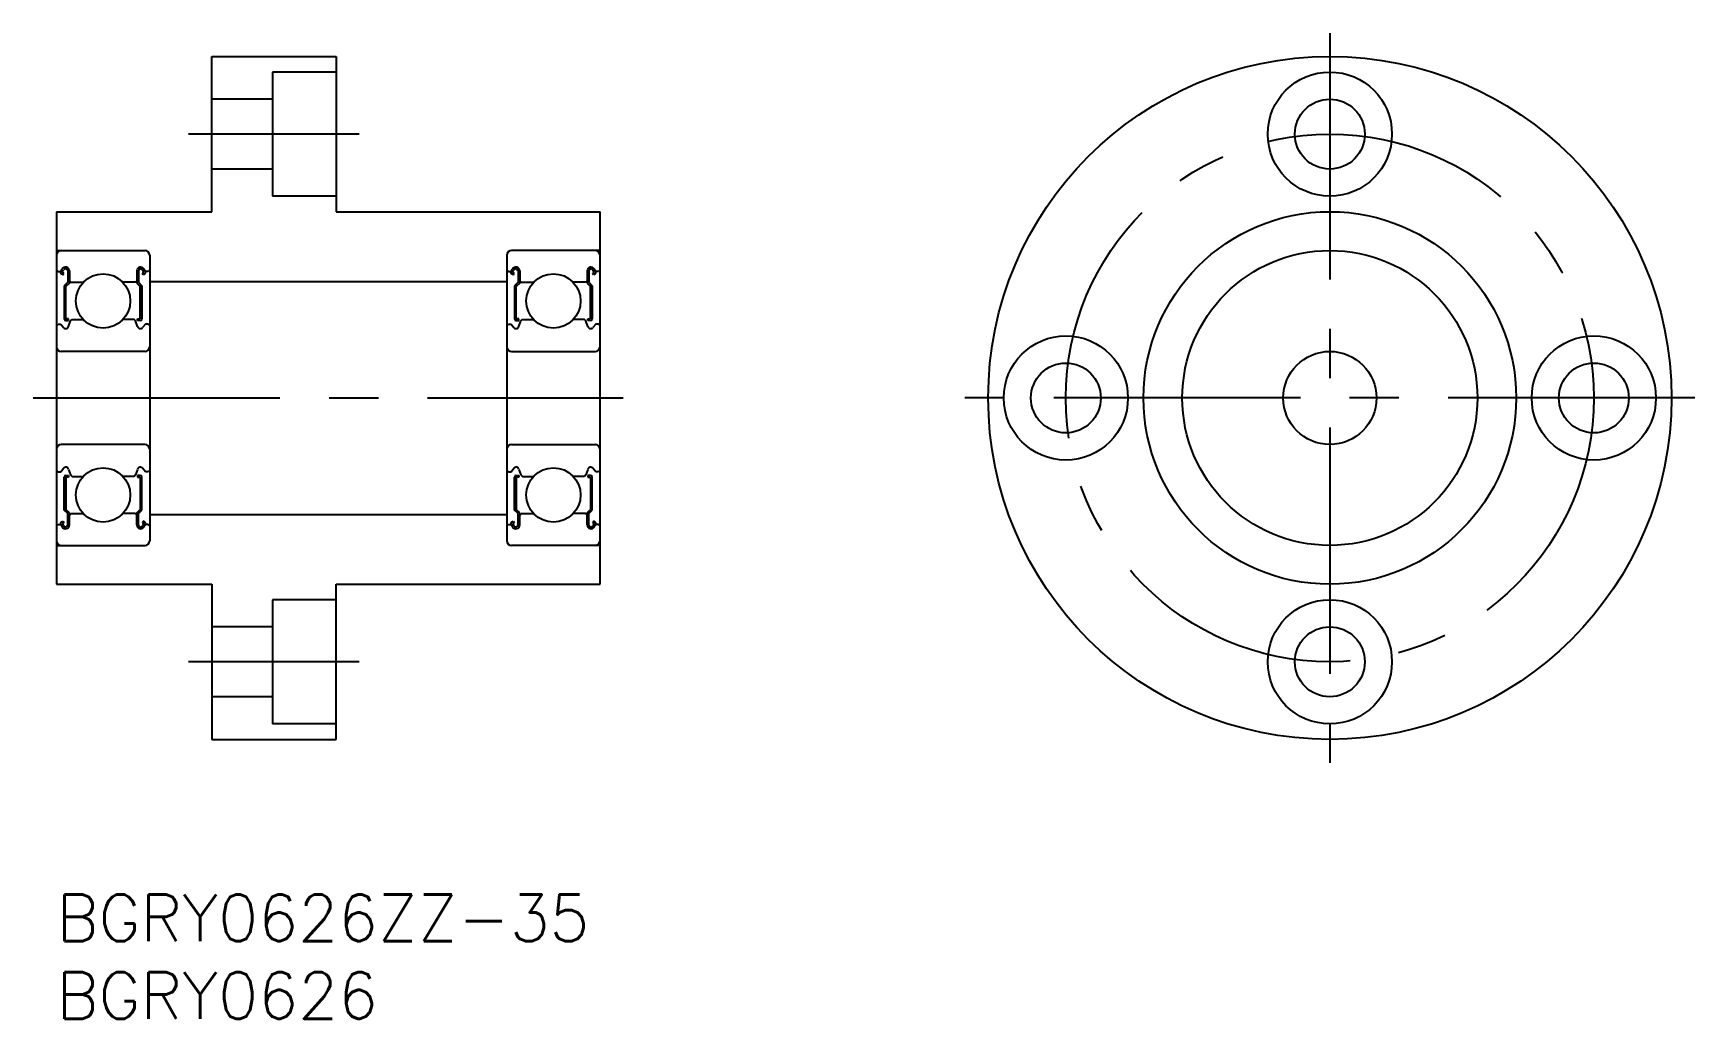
# Model space of a CAD drawing. Extents: x -1 to 105, y -8 to 55.
import ezdxf

# ---------------------------------------------------------------- set-up
doc = ezdxf.new("R2010")
doc.units = 0
doc.header["$LTSCALE"] = 0.5
doc.linetypes.add('CENTER', pattern=[50.8, 31.75, -6.35, 6.35, -6.35])
for name, color, linetype in [('MSM_CENTER', 1, 'CENTER'), ('MSM_CONTINUOUS', 7, 'CONTINUOUS'), ('MSM_PART_NUMBER', 7, 'CONTINUOUS')]:
    doc.layers.add(name, color=color, linetype=linetype)
doc.styles.get("Standard").update_dxf_attribs({"font": 'txt.shx', "height": 3, "bigfont": 'bigfont.shx'})

# ---------------------------------------------------------------- blocks, each defined once
blk = doc.blocks.new('*U2')
at = {"layer": 'MSM_PART_NUMBER'}
blk.add_text('BGRY0626ZZ-35', height=3, dxfattribs=at).set_placement((0, -3))
blk = doc.blocks.new('*U3')
at = {"layer": 'MSM_PART_NUMBER'}
blk.add_text('BGRY0626', height=3, dxfattribs=at).set_placement((0, -8))

msp = doc.modelspace()

# ---------------------------------------------------------------- linework, layer by layer
at = {"layer": 'MSM_CENTER'}
for p, q in [((82, 55.5), (82, 8.5)), ((19.5, 49), (8.5, 49)), ((-1.5, 32), (36.5, 32)), ((105.5, 32), (58.5, 32)), ((19.5, 15), (8.5, 15))]:
    msp.add_line(p, q, dxfattribs=at)
msp.add_circle((82, 32), 17, dxfattribs=at)
at = {"layer": 'MSM_CONTINUOUS'}
for p, q in [((10, 54), (18, 54)), ((10, 44), (10, 54)), ((18, 54), (18, 44)), ((13.9, 53), (13.9, 45)), ((18, 53), (13.9, 53)), ((13.9, 51.25), (10, 51.25)), ((13.9, 46.75), (10, 46.75)), ((18, 45), (13.9, 45)), ((0, 44), (0, 20)), ((0, 44), (10, 44)), ((18, 44), (35, 44)), ((35, 20), (35, 44)), ((0, 41.5), (5.7, 41.5)), ((6, 41.2), (6, 22.8)), ((29, 41.2), (29, 22.8)), ((35, 41.5), (29.3, 41.5)), ((0, 40.25), (0.1, 40.15)), ((0.1, 40.15), (0.28, 40.15)), ((0.28, 40.15), (0.37, 40.3)), ((0.32, 40), (0.41, 39.94)), ((0.37, 40.09), (0.46, 40.25)), ((0.47, 40.04), (0.37, 40.09)), ((0.41, 39.94), (0.47, 40.04)), ((0.72, 40.18), (0.72, 39.45)), ((0.83, 40.18), (0.83, 39.4)), ((5.17, 40.18), (5.17, 39.4)), ((5.28, 40.18), (5.28, 39.45)), ((5.53, 40.04), (5.63, 40.09)), ((5.59, 39.94), (5.53, 40.04)), ((5.63, 40.09), (5.54, 40.25)), ((5.68, 40), (5.59, 39.94)), ((5.72, 40.15), (5.63, 40.3)), ((5.9, 40.15), (5.72, 40.15)), ((6, 40.25), (5.9, 40.15)), ((29, 40.25), (29.1, 40.15)), ((29.1, 40.15), (29.28, 40.15)), ((29.28, 40.15), (29.37, 40.3)), ((29.32, 40), (29.41, 39.94)), ((29.37, 40.09), (29.46, 40.25)), ((29.47, 40.04), (29.37, 40.09)), ((29.41, 39.94), (29.47, 40.04)), ((29.72, 40.18), (29.72, 39.45)), ((29.83, 40.18), (29.83, 39.4)), ((34.17, 40.18), (34.17, 39.4)), ((34.28, 40.18), (34.28, 39.45)), ((34.53, 40.04), (34.63, 40.09)), ((34.59, 39.94), (34.53, 40.04)), ((34.63, 40.09), (34.54, 40.25)), ((34.68, 40), (34.59, 39.94)), ((34.72, 40.15), (34.63, 40.3)), ((34.9, 40.15), (34.72, 40.15)), ((35, 40.25), (34.9, 40.15)), ((0.72, 39.45), (0.5, 39.23)), ((0.5, 39.23), (0.5, 37.1)), ((0.83, 39.4), (0.61, 39.18)), ((0.61, 37.1), (0.61, 39.18)), ((0.83, 39.55), (0.93, 39.45)), ((0.93, 39.45), (1.73, 39.45)), ((5.07, 39.45), (4.27, 39.45)), ((5.17, 39.55), (5.07, 39.45)), ((5.17, 39.4), (5.39, 39.18)), ((5.28, 39.45), (5.5, 39.23)), ((5.39, 37.1), (5.39, 39.18)), ((5.5, 39.23), (5.5, 37.1)), ((6, 39.5), (29, 39.5)), ((29.72, 39.45), (29.5, 39.23)), ((29.5, 39.23), (29.5, 37.1)), ((29.83, 39.4), (29.61, 39.18)), ((29.61, 37.1), (29.61, 39.18)), ((29.83, 39.55), (29.93, 39.45)), ((29.93, 39.45), (30.73, 39.45)), ((34.07, 39.45), (33.27, 39.45)), ((34.17, 39.55), (34.07, 39.45)), ((34.17, 39.4), (34.39, 39.18)), ((34.28, 39.45), (34.5, 39.23)), ((34.39, 37.1), (34.39, 39.18)), ((34.5, 39.23), (34.5, 37.1)), ((0, 36.65), (0.1, 36.75)), ((0.1, 36.75), (0.28, 36.75)), ((0.28, 36.75), (0.46, 36.53)), ((0.78, 37.1), (0.61, 37.1)), ((0.61, 36.99), (0.78, 36.99)), ((0.78, 36.99), (0.78, 37.1)), ((0.78, 36.6), (0.91, 36.96)), ((0.91, 36.96), (1.01, 37.05)), ((1.01, 37.05), (1.73, 37.05)), ((4.99, 37.05), (4.27, 37.05)), ((5.09, 36.96), (4.99, 37.05)), ((5.22, 36.6), (5.09, 36.96)), ((5.22, 36.99), (5.22, 37.1)), ((5.22, 37.1), (5.39, 37.1)), ((5.39, 36.99), (5.22, 36.99)), ((5.72, 36.75), (5.54, 36.53)), ((5.9, 36.75), (5.72, 36.75)), ((6, 36.65), (5.9, 36.75)), ((29, 36.65), (29.1, 36.75)), ((29.1, 36.75), (29.28, 36.75)), ((29.28, 36.75), (29.46, 36.53)), ((29.78, 37.1), (29.61, 37.1)), ((29.61, 36.99), (29.78, 36.99)), ((29.78, 36.99), (29.78, 37.1)), ((29.78, 36.6), (29.91, 36.96)), ((29.91, 36.96), (30.01, 37.05)), ((30.01, 37.05), (30.73, 37.05)), ((33.99, 37.05), (33.27, 37.05)), ((34.09, 36.96), (33.99, 37.05)), ((34.22, 36.6), (34.09, 36.96)), ((34.22, 37.1), (34.39, 37.1)), ((34.22, 36.99), (34.22, 37.1)), ((34.39, 36.99), (34.22, 36.99)), ((34.72, 36.75), (34.54, 36.53)), ((34.9, 36.75), (34.72, 36.75)), ((35, 36.65), (34.9, 36.75)), ((5.7, 35), (0.3, 35)), ((29.3, 35), (34.7, 35)), ((5.7, 29), (0.3, 29)), ((29.3, 29), (34.7, 29)), ((0, 27.35), (0.1, 27.25)), ((0.1, 27.25), (0.28, 27.25)), ((0.28, 27.25), (0.46, 27.47)), ((0.5, 24.77), (0.5, 26.9)), ((0.61, 27.01), (0.78, 27.01)), ((0.61, 26.9), (0.61, 24.82)), ((0.78, 26.9), (0.61, 26.9)), ((0.78, 27.4), (0.91, 27.04)), ((0.78, 27.01), (0.78, 26.9)), ((0.91, 27.04), (1.01, 26.95)), ((1.01, 26.95), (1.73, 26.95)), ((4.99, 26.95), (4.27, 26.95)), ((5.09, 27.04), (4.99, 26.95)), ((5.22, 27.4), (5.09, 27.04)), ((5.22, 27.01), (5.22, 26.9)), ((5.39, 27.01), (5.22, 27.01)), ((5.22, 26.9), (5.39, 26.9)), ((5.39, 26.9), (5.39, 24.82)), ((5.5, 24.77), (5.5, 26.9)), ((5.72, 27.25), (5.54, 27.47)), ((5.9, 27.25), (5.72, 27.25)), ((6, 27.35), (5.9, 27.25)), ((29, 27.35), (29.1, 27.25)), ((29.1, 27.25), (29.28, 27.25)), ((29.28, 27.25), (29.46, 27.47)), ((29.5, 24.77), (29.5, 26.9)), ((29.61, 27.01), (29.78, 27.01)), ((29.61, 26.9), (29.61, 24.82)), ((29.78, 26.9), (29.61, 26.9)), ((29.78, 27.4), (29.91, 27.04)), ((29.78, 27.01), (29.78, 26.9)), ((29.91, 27.04), (30.01, 26.95)), ((30.01, 26.95), (30.73, 26.95)), ((33.99, 26.95), (33.27, 26.95)), ((34.09, 27.04), (33.99, 26.95)), ((34.22, 27.4), (34.09, 27.04)), ((34.39, 27.01), (34.22, 27.01)), ((34.22, 27.01), (34.22, 26.9)), ((34.22, 26.9), (34.39, 26.9)), ((34.39, 26.9), (34.39, 24.82)), ((34.5, 24.77), (34.5, 26.9)), ((34.72, 27.25), (34.54, 27.47)), ((34.9, 27.25), (34.72, 27.25)), ((35, 27.35), (34.9, 27.25)), ((0.72, 24.55), (0.5, 24.77)), ((0.83, 24.6), (0.61, 24.82)), ((5.17, 24.6), (5.39, 24.82)), ((5.28, 24.55), (5.5, 24.77)), ((29.72, 24.55), (29.5, 24.77)), ((29.83, 24.6), (29.61, 24.82)), ((34.17, 24.6), (34.39, 24.82)), ((34.28, 24.55), (34.5, 24.77)), ((0, 23.75), (0.1, 23.85)), ((0.1, 23.85), (0.28, 23.85)), ((0.28, 23.85), (0.37, 23.7)), ((0.32, 24), (0.41, 24.06)), ((0.47, 23.96), (0.37, 23.91)), ((0.37, 23.91), (0.46, 23.75)), ((0.41, 24.06), (0.47, 23.96)), ((0.72, 23.82), (0.72, 24.55)), ((0.83, 23.82), (0.83, 24.6)), ((0.83, 24.45), (0.93, 24.55)), ((0.93, 24.55), (1.73, 24.55)), ((5.07, 24.55), (4.27, 24.55)), ((5.17, 24.45), (5.07, 24.55)), ((5.17, 23.82), (5.17, 24.6)), ((5.28, 23.82), (5.28, 24.55)), ((5.59, 24.06), (5.53, 23.96)), ((5.53, 23.96), (5.63, 23.91)), ((5.63, 23.91), (5.54, 23.75)), ((5.68, 24), (5.59, 24.06)), ((5.72, 23.85), (5.63, 23.7)), ((5.9, 23.85), (5.72, 23.85)), ((6, 23.75), (5.9, 23.85)), ((6, 24.5), (29, 24.5)), ((29, 23.75), (29.1, 23.85)), ((29.1, 23.85), (29.28, 23.85)), ((29.28, 23.85), (29.37, 23.7)), ((29.32, 24), (29.41, 24.06)), ((29.47, 23.96), (29.37, 23.91)), ((29.37, 23.91), (29.46, 23.75)), ((29.41, 24.06), (29.47, 23.96)), ((29.72, 23.82), (29.72, 24.55)), ((29.83, 23.82), (29.83, 24.6)), ((29.83, 24.45), (29.93, 24.55)), ((29.93, 24.55), (30.73, 24.55)), ((34.07, 24.55), (33.27, 24.55)), ((34.17, 24.45), (34.07, 24.55)), ((34.17, 23.82), (34.17, 24.6)), ((34.28, 23.82), (34.28, 24.55)), ((34.59, 24.06), (34.53, 23.96)), ((34.53, 23.96), (34.63, 23.91)), ((34.63, 23.91), (34.54, 23.75)), ((34.68, 24), (34.59, 24.06)), ((34.72, 23.85), (34.63, 23.7)), ((34.9, 23.85), (34.72, 23.85)), ((35, 23.75), (34.9, 23.85)), ((0, 22.5), (5.7, 22.5)), ((35, 22.5), (29.3, 22.5)), ((0, 20), (10, 20)), ((10, 20), (10, 10)), ((18, 20), (35, 20)), ((18, 10), (18, 20)), ((18, 19), (13.9, 19)), ((13.9, 19), (13.9, 11)), ((13.9, 17.25), (10, 17.25)), ((13.9, 12.75), (10, 12.75)), ((18, 11), (13.9, 11)), ((10, 10), (18, 10))]:
    msp.add_line(p, q, dxfattribs=at)
for centre, radius in [((82, 32), 22), ((82, 49), 4), ((82, 49), 2.25), ((82, 32), 12), ((82, 32), 9.5), ((3, 38.25), 1.75), ((32, 38.25), 1.75), ((65, 32), 4), ((99, 32), 4), ((65, 32), 2.25), ((82, 32), 3), ((99, 32), 2.25), ((3, 25.75), 1.75), ((32, 25.75), 1.75), ((82, 15), 4), ((82, 15), 2.25)]:
    msp.add_circle(centre, radius, dxfattribs=at)
for centre, radius, start, end in [((0.3, 41.2), 0.3, 90, 180), ((5.7, 41.2), 0.3, 0, 90), ((29.3, 41.2), 0.3, 90, 180), ((34.7, 41.2), 0.3, 0, 90), ((0.37, 40.09), 0.111, 149.9871, 240.009), ((0.58, 40.18), 0.249, 0, 150.0012), ((0.58, 40.18), 0.138, 0, 150.0026), ((5.42, 40.18), 0.249, 29.9988, 180), ((5.42, 40.18), 0.138, 29.9974, 180), ((5.63, 40.09), 0.111, 299.991, 30.0129), ((29.37, 40.09), 0.111, 149.9871, 240.009), ((29.58, 40.18), 0.249, 0, 150.0012), ((29.58, 40.18), 0.138, 0, 150.0026), ((34.42, 40.18), 0.249, 29.9988, 180), ((34.42, 40.18), 0.138, 29.9974, 180), ((34.63, 40.09), 0.111, 299.991, 30.0129), ((0.6, 36.65), 0.186, 220.0002, 343.1527), ((0.61, 37.1), 0.111, 180.0001, 270), ((5.4, 36.65), 0.186, 196.8473, 319.9998), ((5.39, 37.1), 0.111, 270, 359.9999), ((29.6, 36.65), 0.186, 220.0002, 343.1527), ((29.61, 37.1), 0.111, 180.0001, 270), ((34.4, 36.65), 0.186, 196.8473, 319.9998), ((34.39, 37.1), 0.111, 270, 359.9999), ((0.3, 35.3), 0.3, 180, 270), ((5.7, 35.3), 0.3, 270, 0), ((29.3, 35.3), 0.3, 180, 270), ((34.7, 35.3), 0.3, 270, 0), ((0.3, 28.7), 0.3, 90, 180), ((5.7, 28.7), 0.3, 0, 90), ((29.3, 28.7), 0.3, 90, 180), ((34.7, 28.7), 0.3, 0, 90), ((0.6, 27.35), 0.186, 16.8473, 139.9998), ((0.61, 26.9), 0.111, 90, 179.9999), ((5.4, 27.35), 0.186, 40.0002, 163.1527), ((5.39, 26.9), 0.111, 0.0001, 90), ((29.6, 27.35), 0.186, 16.8473, 139.9998), ((29.61, 26.9), 0.111, 90, 179.9999), ((34.4, 27.35), 0.186, 40.0002, 163.1527), ((34.39, 26.9), 0.111, 0.0001, 90), ((0.37, 23.91), 0.111, 119.991, 210.0129), ((0.58, 23.82), 0.249, 209.9988, 0), ((0.58, 23.82), 0.138, 209.9974, 0), ((5.42, 23.82), 0.249, 180, 330.0012), ((5.42, 23.82), 0.138, 180, 330.0026), ((5.63, 23.91), 0.111, 329.9871, 60.009), ((29.37, 23.91), 0.111, 119.991, 210.0129), ((29.58, 23.82), 0.249, 209.9988, 0), ((29.58, 23.82), 0.138, 209.9974, 0), ((34.42, 23.82), 0.249, 180, 330.0012), ((34.42, 23.82), 0.138, 180, 330.0026), ((34.63, 23.91), 0.111, 329.9871, 60.009), ((0.3, 22.8), 0.3, 180, 270), ((5.7, 22.8), 0.3, 270, 0), ((29.3, 22.8), 0.3, 180, 270), ((34.7, 22.8), 0.3, 270, 0)]:
    msp.add_arc(centre, radius, start, end, dxfattribs=at)

# ---------------------------------------------------------------- block references
for name in ['*U2', '*U3']:
    msp.add_blockref(name, (0, 0), dxfattribs=at)

doc.saveas('drawing.dxf')
